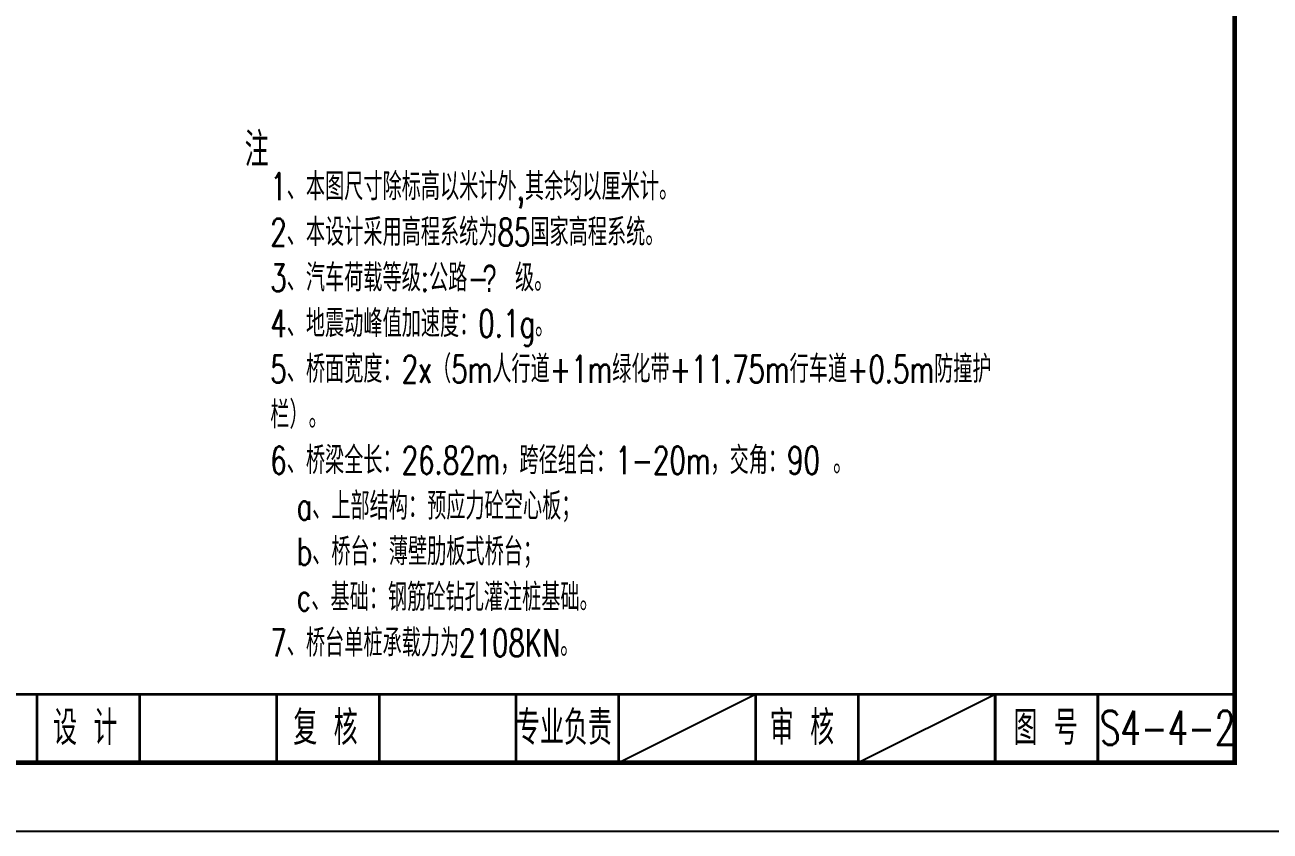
# Model space of a CAD drawing. Header units: millimetres. Extents: x -51 to 12129, y -1309 to -715.
# Drawn here: x 182.6 to 364.5, y -1308.7 to -1190.9 of the extents above; entities that cross this region are included whole.
import ezdxf
from ezdxf.enums import TextEntityAlignment as Align

# ---------------------------------------------------------------- set-up
doc = ezdxf.new("R2010")
doc.units = ezdxf.units.MM
doc.header["$LTSCALE"] = 0.25
doc.layers.add('图框', color=7, linetype='Continuous')
doc.layers.add('标注', color=4, linetype='Continuous')
doc.styles.get("Standard").update_dxf_attribs({"font": 'simplex1.shx', "width": 0.7, "bigfont": 'hztxt.shx'})

# ---------------------------------------------------------------- blocks, each defined once
blk = doc.blocks.new('123')
at = {"layer": '图框', "color": 2}
blk.add_lwpolyline([(369.33, -1011.65), (369.33, -714.65), (-50.67, -714.65), (-50.67, -1011.65)], close=True, dxfattribs=at)

msp = doc.modelspace()

# ---------------------------------------------------------------- linework, layer by layer
for p, q in [((269.33091, -1298.65472), (289.33091, -1288.65472)), ((304.33091, -1298.65472), (324.33091, -1288.65472))]:
    msp.add_line(p, q)
for points, const_width in [([(359.33091, -1021.65472), (-20.66909, -1021.65472), (-20.66909, -1298.65472), (359.33091, -1298.65472), (359.33091, -1021.65472)], 0.7), ([(-20.66909, -1288.65472), (359.33091, -1288.65472)], 0.4), ([(254.33091, -1298.65472), (254.33091, -1288.65472)], 0.4), ([(269.33091, -1298.65472), (269.33091, -1288.65472)], 0.4), ([(289.33091, -1298.65472), (289.33091, -1288.65472)], 0.4), ([(304.33091, -1298.65472), (304.33091, -1288.65472)], 0.4), ([(324.33091, -1298.65472), (324.33091, -1288.65472)], 0.4), ([(339.33091, -1298.65472), (339.33091, -1288.65472)], 0.4)]:
    msp.add_lwpolyline(points, dxfattribs=dict(const_width=const_width))
at = {"layer": '图框', "const_width": 0.4}
for points in [[(184.33091, -1298.65472), (184.33091, -1288.65472)], [(199.33091, -1298.65472), (199.33091, -1288.65472)], [(219.33091, -1298.65472), (219.33091, -1288.65472)], [(234.33091, -1298.65472), (234.33091, -1288.65472)], [(254.33091, -1298.65472), (254.33091, -1288.65472)]]:
    msp.add_lwpolyline(points, dxfattribs=at)

# ---------------------------------------------------------------- block references
at = {"layer": '标注'}
msp.add_blockref('123', (0, -297), dxfattribs=at)

# ---------------------------------------------------------------- texts
at = {"width": 0.7}
msp.add_text('注', height=5, dxfattribs=at).set_placement((214.6707, -1211.56962))
at = {"color": 7, "width": 0.7}
msp.add_text('%%134', height=4, dxfattribs=at).set_placement((250.43621, -1227.89333), align=Align.MIDDLE_CENTER)
at = {"width": 0.7}
for s, p in [('专业负责', (261.32114, -1293.56013)), ('审 核', (296.09494, -1293.56013)), ('图 号', (331.71411, -1293.56013)), ('S4-4-2', (349.53376, -1293.56013))]:
    msp.add_text(s, height=5, dxfattribs=at).set_placement(p, align=Align.MIDDLE_CENTER)
at = {"color": 7, "insert": (218.4085, -1212.4739), "char_height": 4, "width": 106.712992, "attachment_point": 1}
msp.add_mtext('1、本图尺寸除标高以米计外,其余均以厘米计。\\P2、本设计采用高程系统为85国家高程系统。\\P3、汽车荷载等级:公路-  级。\\P4、地震动峰值加速度：0.1g。\\P5、桥面宽度：2x（5m人行道+1m绿化带+11.75m行车道+0.5m防撞护栏）。\\P6、桥梁全长：26.82m，跨径组合：1-20m，交角：90 。\\P  a、上部结构：预应力砼空心板；\\P  b、桥台：薄壁肋板式桥台；\\P  c、基础：钢筋砼钻孔灌注桩基础。\\P7、桥台单桩承载力为2108KN。', dxfattribs=at)
at = {"layer": '图框', "width": 0.7}
for s, p in [('设 计', (191.37558, -1293.56013)), ('复 核', (226.47039, -1293.56013))]:
    msp.add_text(s, height=5, dxfattribs=at).set_placement(p, align=Align.MIDDLE_CENTER)

doc.saveas('drawing.dxf')
